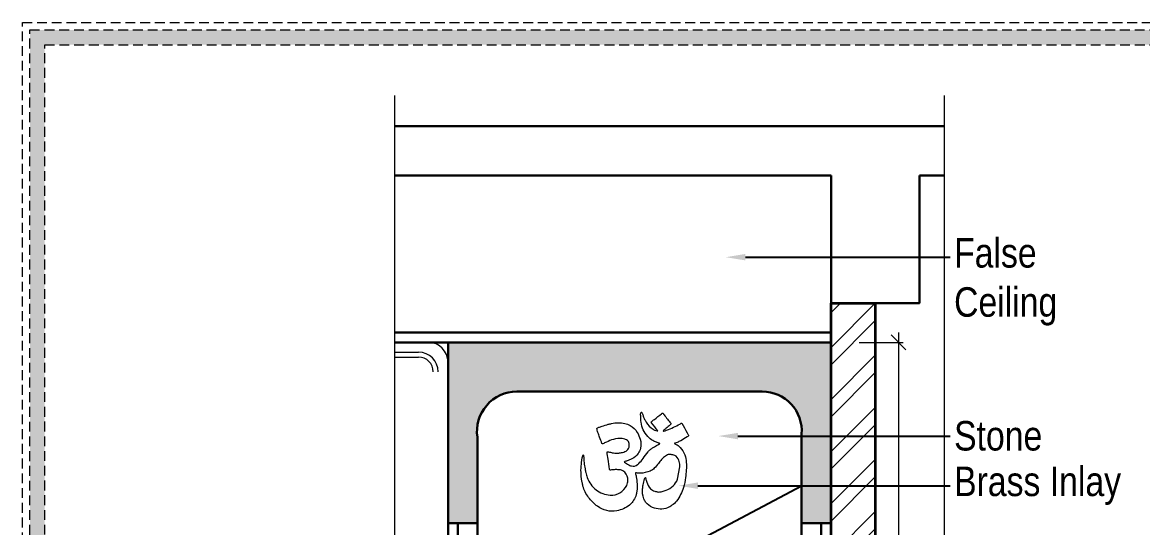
# Model space of a CAD drawing. Header units: millimetres. Extents: x 56222 to 3066687, y -650199 to -121287.
# Drawn here: x 140245.1 to 140359.2, y -185727.9 to -185676.4 of the extents above; entities that cross this region are included whole.
import ezdxf
from ezdxf import colors
from ezdxf.entities.mleader import LeaderData, LeaderLine
from ezdxf.math import Vec2, Vec3

# ---------------------------------------------------------------- set-up
doc = ezdxf.new("R2010")
doc.units = ezdxf.units.MM
doc.header["$MEASUREMENT"] = 0
doc.header["$PDMODE"] = 35
doc.linetypes.add('DASHED', pattern=[0.75, 0.5, -0.25])
doc.linetypes.add('DASHEDX2', pattern=[1.5, 1, -0.5])
doc.layers.get('Defpoints').update_dxf_attribs({"color": 220})
doc.layers.add('AR HATCH-7', color=7, linetype='Continuous')
doc.layers.add('str coll', color=6, linetype='Continuous')
for name, color, linetype, lineweight in [('Dimension', 10, 'DASHEDX2', 20), ('FURNITURE', 32, 'Continuous', 9), ('furniture dimensions', 1, 'DASHED', 0), ('SECTION ( SLAB PLine )', 104, 'Continuous', 30), ('Text', 7, 'Continuous', 15), ('wall', 7, 'Continuous', 30)]:
    doc.layers.add(name, color=color, linetype=linetype, lineweight=lineweight)
doc.layers.add('hatch', color=250, linetype='Continuous', lineweight=9, transparency=0.5)
doc.styles.add('century g', font='GOTHIC.TTF')
doc.styles.add('style4', font='ARIALN.TTF')
doc.dimstyles.new('Archana', dxfattribs={"dimtxt": 2, "dimasz": 0.75, "dimexe": 0.5, "dimexo": 0.5, "dimgap": 0, "dimtad": 0, "dimzin": 0, "dimdsep": 46, "dimlunit": 4, "dimtxsty": 'century g', "dimblk": 'OBLIQUE', "dimcen": 0, "dimdle": 1, "dimclrd": 256, "dimclre": 256, "dimclrt": 256, "dimadec": 0, "dimazin": 0, "dimtfac": 1, "dimtofl": 0, "dimtmove": 1, "dimatfit": 3, "dimfxl": 1, "dimfxlon": 1, "dimtolj": 1, "dimtzin": 0, "dimlwd": -1, "dimlwe": -1, "dimarcsym": 0})

# ---------------------------------------------------------------- blocks, each defined once
blk = doc.blocks.new('_Oblique')
at = {"layer": 'wall', "color": 0, "lineweight": -2}
blk.add_line((-0.5, -0.5), (0.5, 0.5), dxfattribs=at)
blk = doc.blocks.new('*D228')
at = {"layer": 'Defpoints', "color": 0, "linetype": 'Continuous', "lineweight": 30, "transparency": 16777216}
for p in [(140323.9, -185709), (140334.33, -185709), (140323.9, -185771.15)]:
    blk.add_point(p, dxfattribs=at)
at = {"layer": 'furniture dimensions', "color": 5, "linetype": 'Continuous', "transparency": 16777216}
for p, q in [((140334.33, -185708), (140334.33, -185736.14)), ((140330.33, -185709), (140334.83, -185709)), ((140334.33, -185772.15), (140334.33, -185744.01))]:
    blk.add_line(p, q, dxfattribs=at)
at = {"layer": 'furniture dimensions', "color": 5, "linetype": 'ByBlock', "transparency": 16777216}
blk.add_line((140330.33, -185771.15), (140334.83, -185771.15), dxfattribs=at)
at = {"layer": 'furniture dimensions', "color": 5, "linetype": 'Continuous', "transparency": 16777216, "xscale": 1.5, "yscale": 1.5, "zscale": 1.5}
for p, rotation in [((140334.33, -185709), 90), ((140334.33, -185771.15), 270)]:
    blk.add_blockref('_Oblique', p, dxfattribs=dict(at, rotation=rotation))
at = {"layer": 'furniture dimensions', "linetype": 'Continuous', "lineweight": 0, "transparency": 16777216, "insert": (140334.33, -185740.08), "char_height": 3, "attachment_point": 5, "rotation": 90, "style": 'century g'}
blk.add_mtext('\\A1;5\'-2"', dxfattribs=at)

msp = doc.modelspace()

# ---------------------------------------------------------------- hatches: boundary and pattern name
at = {"layer": 'AR HATCH-7', "lineweight": 18, "true_color": 0x939598, "transparency": 33554687}
h = msp.add_hatch(dxfattribs=at)
h.set_pattern_fill('ANSI32', color=252, scale=10)
h.set_pattern_definition([(45, (1095.819, -1604.212), (-2.65165043, 2.65165043), []), (45, (1097.5868, -1604.212), (-2.65165043, 2.65165043), [])])
h.paths.add_polyline_path([(140331.97, -185705), (140327.47, -185705), (140327.47, -185731.5), (140331.97, -185731.5)])
h.paths.add_polyline_path([(140331.97, -185731.5), (140327.47, -185731.5), (140327.47, -185751.65), (140331.97, -185751.65)])
h.paths.add_polyline_path([(140331.97, -185751.65), (140327.47, -185751.65), (140327.47, -185762.96), (140331.97, -185762.96)])
h.paths.add_polyline_path([(140331.97, -185762.96), (140327.47, -185762.96), (140327.47, -185816), (140331.97, -185816)])
at = {"layer": 'Dimension', "true_color": 0xd39e00}
h = msp.add_hatch(color=42, dxfattribs=at)
h.paths.add_polyline_path([(140245.89, -185829.08), (140461.69, -185829.08), (140461.69, -185677.19), (140245.89, -185677.19)])
h.paths.add_polyline_path([(140247.41, -185827.57), (140460.18, -185827.57), (140460.18, -185678.7), (140247.41, -185678.7)], flags=16)
at = {"layer": 'FURNITURE', "lineweight": 30, "true_color": 0xf1e8df, "transparency": 33554687}
h = msp.add_hatch(color=254, dxfattribs=at)
h.dxf.hatch_style = 1
edge = h.paths.add_edge_path()
edge.add_line((140327.47, -185709), (140288.47, -185709))
edge.add_line((140288.47, -185709), (140288.47, -185727.4))
edge.add_line((140288.47, -185727.4), (140291.47, -185727.4))
edge.add_line((140291.47, -185727.4), (140291.47, -185718))
edge.add_arc((140295.47, -185718), 4, 90, 180, ccw=False)
edge.add_line((140295.47, -185714), (140320.47, -185714))
edge.add_arc((140320.47, -185718), 4, 0, 90, ccw=False)
edge.add_line((140324.47, -185718), (140324.47, -185727.4))
edge.add_line((140324.47, -185727.4), (140327.47, -185727.4))
edge.add_line((140327.47, -185727.4), (140327.47, -185709))

# ---------------------------------------------------------------- linework, layer by layer
at = {"layer": 'Dimension', "color": 42, "true_color": 0xd39e00, "elevation": -0.13}
for points in [[(140245.13, -185676.43), (140462.45, -185676.43), (140462.45, -185829.84), (140245.13, -185829.84)], [(140245.89, -185677.19), (140461.69, -185677.19), (140461.69, -185829.08), (140245.89, -185829.08)], [(140247.41, -185678.7), (140460.18, -185678.7), (140460.18, -185827.57), (140247.41, -185827.57)]]:
    msp.add_lwpolyline(points, close=True, dxfattribs=at)
at = {"layer": 'FURNITURE', "lineweight": 0}
for p, q in [((140283.03, -185709), (140288.47, -185709)), ((140283.03, -185710), (140285.47, -185710)), ((140283.03, -185710.5), (140285.47, -185710.5)), ((140288.47, -185711), (140288.47, -185740.13))]:
    msp.add_line(p, q, dxfattribs=at)
at = {"layer": 'FURNITURE', "lineweight": 30}
for p, q in [((140288.47, -185727.4), (140291.47, -185727.4)), ((140324.47, -185727.4), (140327.47, -185727.4))]:
    msp.add_line(p, q, dxfattribs=at)
at = {"layer": 'FURNITURE', "lineweight": 0}
msp.add_lwpolyline([(140288.47, -185709), (140327.47, -185709), (140327.47, -185816), (140288.47, -185816)], close=True, dxfattribs=at)
at = {"layer": 'FURNITURE', "lineweight": 30}
msp.add_lwpolyline([(140288.47, -185709), (140327.47, -185709), (140327.47, -185816), (140288.47, -185816)], close=True, dxfattribs=at)
msp.add_lwpolyline([(140291.47, -185816), (140291.46, -185718.66, -0.454845), (140295.47, -185714), (140320.47, -185714, -0.435086), (140324.47, -185718.32), (140324.47, -185816)], format="xyb", dxfattribs=at)
at = {"layer": 'FURNITURE'}
msp.add_lwpolyline([(140309.83, -185718, 0.011402), (140309.2, -185717.18, -0.047902), (140309.16, -185717.12, -0.393716), (140309.18, -185717.08, -0.009311), (140309.48, -185716.84, 0.007282), (140310.2, -185716.28, -0.248787), (140310.32, -185716.2, -0.192831), (140310.36, -185716.22, 0.00447), (140310.47, -185716.38, 0.00003), (140311.15, -185717.24, -0.147495), (140311.17, -185717.3, -0.208983), (140311.15, -185717.33, -0.001548), (140311.08, -185717.4, -0.016147), (140310.69, -185717.74, 0.048852), (140310.39, -185718.01, 0.259218), (140310.4, -185718.03, 0.248037), (140310.45, -185718.04, -0.001345), (140310.72, -185717.95, 0.040148), (140311.44, -185717.64, 0.020795), (140312.07, -185717.32, 0.004363), (140312.18, -185717.25, -0.041069), (140312.25, -185717.21, -0.275398), (140312.29, -185717.23, -0.005478), (140312.81, -185718.2, 0.000393), (140312.95, -185718.46, -0.221068), (140312.95, -185718.52, -0.054178), (140312.82, -185718.62, -0.022282), (140312.16, -185719.02, -0.032131), (140311.81, -185719.18, -0.048153), (140311.56, -185719.25, 0.318224), (140311.52, -185719.27, 0.31203), (140311.53, -185719.29, 0.114085), (140311.58, -185719.33, -0.025018), (140311.81, -185719.44, -0.059178), (140312.11, -185719.69, -0.11461), (140312.58, -185720.46, -0.06133), (140312.73, -185721.22, -0.036842), (140312.73, -185721.99, -0.015914), (140312.66, -185722.77, -0.042952), (140312.44, -185723.78, -0.088918), (140311.74, -185725.16, -0.079993), (140311.27, -185725.59, -0.043601), (140310.82, -185725.85, -0.118722), (140310.06, -185725.98, -0.084859), (140309.3, -185725.81, -0.132876), (140308.59, -185725.26, -0.066664), (140308.41, -185724.92, -0.120663), (140308.28, -185723.9, -0.020447), (140308.34, -185723.52, -0.009537), (140308.48, -185722.89, -0.173318), (140308.53, -185722.77, -0.45855), (140308.57, -185722.78, -0.034707), (140308.6, -185722.86, 0.005532), (140308.7, -185723.23, 0.113485), (140309.09, -185723.9, 0.148515), (140309.53, -185724.16, 0.021216), (140309.85, -185724.23, 0.07541), (140310.04, -185724.23, 0.034241), (140310.29, -185724.17, 0.011087), (140310.67, -185724.06, 0.219034), (140311.84, -185722.92), (140312.08, -185721.66, 0.063), (140312.02, -185721.14, 0.176865), (140311.69, -185720.6, 0.098506), (140311.46, -185720.49, 0.027958), (140311.08, -185720.41, 0.056269), (140310.95, -185720.41, 0.082244), (140310.83, -185720.45, 0.030528), (140310.6, -185720.57, 0.046217), (140310.4, -185720.73, 0.024064), (140310.22, -185720.92, 0.007393), (140309.89, -185721.32, -0.023152), (140309.47, -185721.81, -0.112283), (140309.05, -185722.1, -0.090623), (140308.04, -185722.32, -0.039932), (140307.78, -185722.3, 0.04609), (140307.56, -185722.27, 0.500609), (140307.56, -185722.31, 0.007727), (140307.63, -185722.69, -0.072742), (140307.7, -185724.11, -0.032457), (140307.63, -185724.49, -0.091035), (140307.37, -185725.08, -0.021595), (140307.22, -185725.29, -0.062628), (140306.95, -185725.56, -0.120501), (140305.66, -185726.15, -0.206879), (140303.7, -185725.69, -0.047348), (140303.21, -185725.27, -0.074031), (140302.44, -185724.23, -0.053834), (140302.21, -185723.63, -0.01867), (140302.13, -185723.25, -0.052654), (140302.01, -185721.96, -0.016043), (140302.05, -185721.44, -0.031778), (140302.19, -185720.55, -0.220327), (140302.23, -185720.47, -0.396764), (140302.26, -185720.47, -0.040833), (140302.28, -185720.6, -0.011552), (140302.3, -185720.98, 0.016186), (140302.33, -185721.24, 0.012733), (140302.42, -185721.88, 0.022646), (140302.5, -185722.26, 0.02018), (140302.65, -185722.76, 0.148055), (140303.55, -185724, 0.152566), (140304.98, -185724.56, 0.298114), (140306.67, -185723.56, 0.118675), (140306.78, -185723.06, 0.204229), (140306.47, -185722.23, 0.143715), (140306.02, -185721.99, 0.03467), (140305.76, -185721.96, 0.041167), (140305.38, -185721.96, -0.003912), (140305.02, -185722, -0.179179), (140304.95, -185721.98, -0.208144), (140304.92, -185721.9, -0.000169), (140304.76, -185720.88, -0.021539), (140304.66, -185720.18, -0.271928), (140304.68, -185720.14, -0.132343), (140304.82, -185720.15, -0.017116), (140305.2, -185720.23, 0.027108), (140305.46, -185720.27, 0.054756), (140305.85, -185720.27, 0.024048), (140306.23, -185720.2, 0.119542), (140306.7, -185719.99, 0.21228), (140306.93, -185719.54, 0.14778), (140306.83, -185719.1, 0.1346), (140306.64, -185718.93, 0.057059), (140306.46, -185718.85, 0.041414), (140306.21, -185718.8, 0.108706), (140305.31, -185718.88, 0.037965), (140304.59, -185719.16, -0.01193), (140304.24, -185719.32, -0.407205), (140304.17, -185719.34, -0.137074), (140304.16, -185719.32, 0.005147), (140304.14, -185719.29, 0.005524), (140303.91, -185718.66, -0.01819), (140303.74, -185718.18, 0.007787), (140303.67, -185717.94, -0.006025), (140303.62, -185717.82, -0.206177), (140303.63, -185717.76, -0.158786), (140303.71, -185717.69, -0.0358), (140303.83, -185717.65, 0.004373), (140304.15, -185717.54, -0.010963), (140304.79, -185717.34, -0.02073), (140305.12, -185717.26, -0.102684), (140306.46, -185717.26, -0.068416), (140307.02, -185717.46, -0.132733), (140307.74, -185718.16, -0.067797), (140308.04, -185718.86, -0.113494), (140308.07, -185719.78, -0.107232), (140307.83, -185720.32, -0.124878), (140307.19, -185720.86, -0.029489), (140306.88, -185720.99, -0.000508), (140306.57, -185721.11, 0.043786), (140306.41, -185721.18, 0.315454), (140306.41, -185721.19, 0.144038), (140306.44, -185721.21, -0.007698), (140306.54, -185721.27, 0.04142), (140306.98, -185721.52, 0.035302), (140307.14, -185721.58, 0.270386), (140307.77, -185721.45, 0.025891), (140307.9, -185721.33, 0.024568), (140308.33, -185720.82, -0.001131), (140308.84, -185720.14, -0.024865), (140308.95, -185720.01, -0.036641), (140309.07, -185719.9, -0.019599), (140309.21, -185719.8, -0.007846), (140309.49, -185719.62, -0.019413), (140309.94, -185719.38, 0.003232), (140310.03, -185719.33, 0.552203), (140310.04, -185719.3, 0.028912), (140309.98, -185719.27, 0.039404), (140309.86, -185719.23, -0.021936), (140309.7, -185719.17, -0.03367), (140309.32, -185719, -0.084803), (140308.8, -185718.58, -0.149867), (140308.13, -185717.14, -0.050896), (140308.1, -185716.47, -0.276236), (140308.13, -185716.12, -0.340347), (140308.18, -185716.12, -0.095975), (140308.2, -185716.16, -0.027271), (140308.23, -185716.21, -0.028847), (140308.3, -185716.37, 0.01348), (140308.41, -185716.69, 0.025539), (140308.49, -185716.84, 0.006577), (140308.65, -185717.13, 0.116289), (140309.36, -185717.85, 0.037739), (140309.5, -185717.93, 0.069937), (140309.75, -185717.99, 0.01313)], format="xyb", close=True, dxfattribs=at)
at = {"layer": 'FURNITURE', "lineweight": 30}
for points in [[(140288.47, -185816), (140288.47, -185720)], [(140327.47, -185720), (140327.47, -185816)], [(140289.47, -185816), (140289.47, -185727.4)], [(140326.47, -185727.4), (140326.47, -185816)]]:
    msp.add_lwpolyline(points, dxfattribs=at)
at = {"layer": 'FURNITURE', "lineweight": 0}
for centre, radius in [((140286.47, -185711), 2), ((140285.47, -185712), 2), ((140285.47, -185712), 1.5)]:
    msp.add_arc(centre, radius, 0, 90, dxfattribs=at)
at = {"layer": 'hatch', "lineweight": 35, "transparency": 33554687}
msp.add_lwpolyline([(140327.47, -185705), (140331.97, -185705), (140331.97, -185816), (140327.47, -185816)], close=True, dxfattribs=at)
at = {"layer": 'SECTION ( SLAB PLine )', "color": 1}
for p, q in [((140283.03, -185687), (140339, -185687)), ((140283.03, -185692), (140327.47, -185692)), ((140336.47, -185692), (140339, -185692))]:
    msp.add_line(p, q, dxfattribs=at)
msp.add_lwpolyline([(140336.47, -185692), (140336.47, -185705), (140327.47, -185705), (140327.47, -185692)], dxfattribs=at)
at = {"layer": 'str coll', "lineweight": 30}
for p, q in [((140327.53, -185708), (140283.03, -185708)), ((140327.53, -185709), (140283.03, -185709))]:
    msp.add_line(p, q, dxfattribs=at)
at = {"layer": 'Text', "color": 251, "linetype": 'Continuous', "lineweight": 0, "true_color": 0x636466}
for points in [[(140283.03, -185683.86), (140283.03, -185750.05), (140281.77, -185750.83), (140284.2, -185751.08), (140283.03, -185751.91), (140283.03, -185821.04)], [(140339, -185683.86), (140339, -185750.05), (140337.74, -185750.83), (140340.17, -185751.08), (140339, -185751.91), (140339, -185821.04)]]:
    msp.add_lwpolyline(points, dxfattribs=at)

# ---------------------------------------------------------------- dimensions: what is measured, and where the dimension line sits
at = {"layer": 'furniture dimensions', "color": 5, "linetype": 'Continuous', "lineweight": 0}
dim = msp.add_linear_dim(base=(140334.33, -185709), p1=(140323.9, -185771.15), p2=(140323.9, -185709), angle=90, dimstyle='Archana', override={"dimtxt": 3, "dimasz": 1.5, "dimdec": 0, "dimclrd": 5, "dimclre": 5, "dimfxl": 4}, dxfattribs=at)
dim.commit()
dim.dimension.update_dxf_attribs({"geometry": '*D228', "text_midpoint": (140334.33, -185740.08)})

# ---------------------------------------------------------------- leaders
at = {"layer": 'Text', "color": 1, "lineweight": 0, "ltscale": 20}
ml = msp.add_multileader_mtext('Standard', dxfattribs=at)
ml.set_content('False \\PCeiling', color=1, style='style4')
ml.set_leader_properties()
ml.build(insert=Vec2(0, 0))
ml.multileader.update_dxf_attribs({"dogleg_length": 2.02, "arrow_head_size": 2})
ctx = ml.context
ctx.base_point, ctx.char_height, ctx.arrow_head_size, ctx.landing_gap_size, ctx.plane_origin = Vec3(140339.6, -185700.33), 3, 2, 0.4, Vec3(140272.56, -185697.33)
notes = []
notes.append((ctx, [(0, (1, 1, 0), (140337.57, -185700.33), (1, 0), 2.02, [(0, [(140316.75, -185700.33)], 0, [])])]))
ctx.mtext.insert = Vec3(140340, -185698.39)
ml = msp.add_multileader_mtext('Standard', dxfattribs=at)
ml.set_content('Stone', color=1, style='style4')
ml.set_leader_properties()
ml.build(insert=Vec2(0, 0))
ml.multileader.update_dxf_attribs({"dogleg_length": 2.02, "arrow_head_size": 2})
ctx = ml.context
ctx.base_point, ctx.char_height, ctx.arrow_head_size, ctx.landing_gap_size, ctx.plane_origin = Vec3(140339.6, -185718.54), 3, 2, 0.4, Vec3(140272.56, -185718.54)
notes.append((ctx, [(0, (1, 1, 0), (140337.57, -185718.54), (1, 0), 2.02, [(0, [(140315.99, -185718.54)], 0, [])])]))
ctx.mtext.insert = Vec3(140340, -185717.01)
ml = msp.add_multileader_mtext('Standard', dxfattribs=at)
ml.set_content('Brass Inlay', color=1, style='style4')
ml.set_leader_properties()
ml.build(insert=Vec2(0, 0))
ml.multileader.update_dxf_attribs({"dogleg_length": 2.02, "arrow_head_size": 2})
ctx = ml.context
ctx.base_point, ctx.char_height, ctx.arrow_head_size, ctx.landing_gap_size, ctx.plane_origin = Vec3(140339.6, -185723.59), 3, 2, 0.4, Vec3(140272.56, -185723.59)
notes.append((ctx, [(0, (1, 1, 0), (140337.57, -185723.59), (1, 0), 2.02, [(0, [(140311.92, -185723.59)], 0, [])])]))
ctx.mtext.insert = Vec3(140340, -185721.65)
ml = msp.add_multileader_mtext('Standard', dxfattribs=at)
ml.set_content('', color=1, style='style4')
ml.set_leader_properties()
ml.build(insert=Vec2(0, 0))
ml.multileader.update_dxf_attribs({"dogleg_length": 2.02, "arrow_head_size": 2})
ctx = ml.context
ctx.base_point, ctx.char_height, ctx.arrow_head_size, ctx.landing_gap_size, ctx.plane_origin = Vec3(140326.5, -185723.59), 3, 2, 0.4, Vec3(140311.48, -185730.49)
notes.append((ctx, [(0, (1, 1, 0), (140324.47, -185723.59), (1, 0), 2.02, [(0, [(140311.48, -185730.49)], 0, [])])]))
ctx.mtext.insert = Vec3(140326.9, -185722.09)
for ctx, leaders in notes:
    for number, flags, end, landing, length, lines in leaders:
        leader = LeaderData()
        leader.index, (leader.has_last_leader_line, leader.has_dogleg_vector, leader.attachment_direction) = number, flags
        leader.last_leader_point, leader.dogleg_vector, leader.dogleg_length = Vec3(end), Vec3(landing), length
        for number, points, colour, breaks in lines:
            line = LeaderLine()
            line.index, line.vertices, line.color, line.breaks = number, Vec3.list(points), colors.encode_raw_color(colour), breaks
            leader.lines.append(line)
        ctx.leaders.append(leader)

doc.saveas('drawing.dxf')
